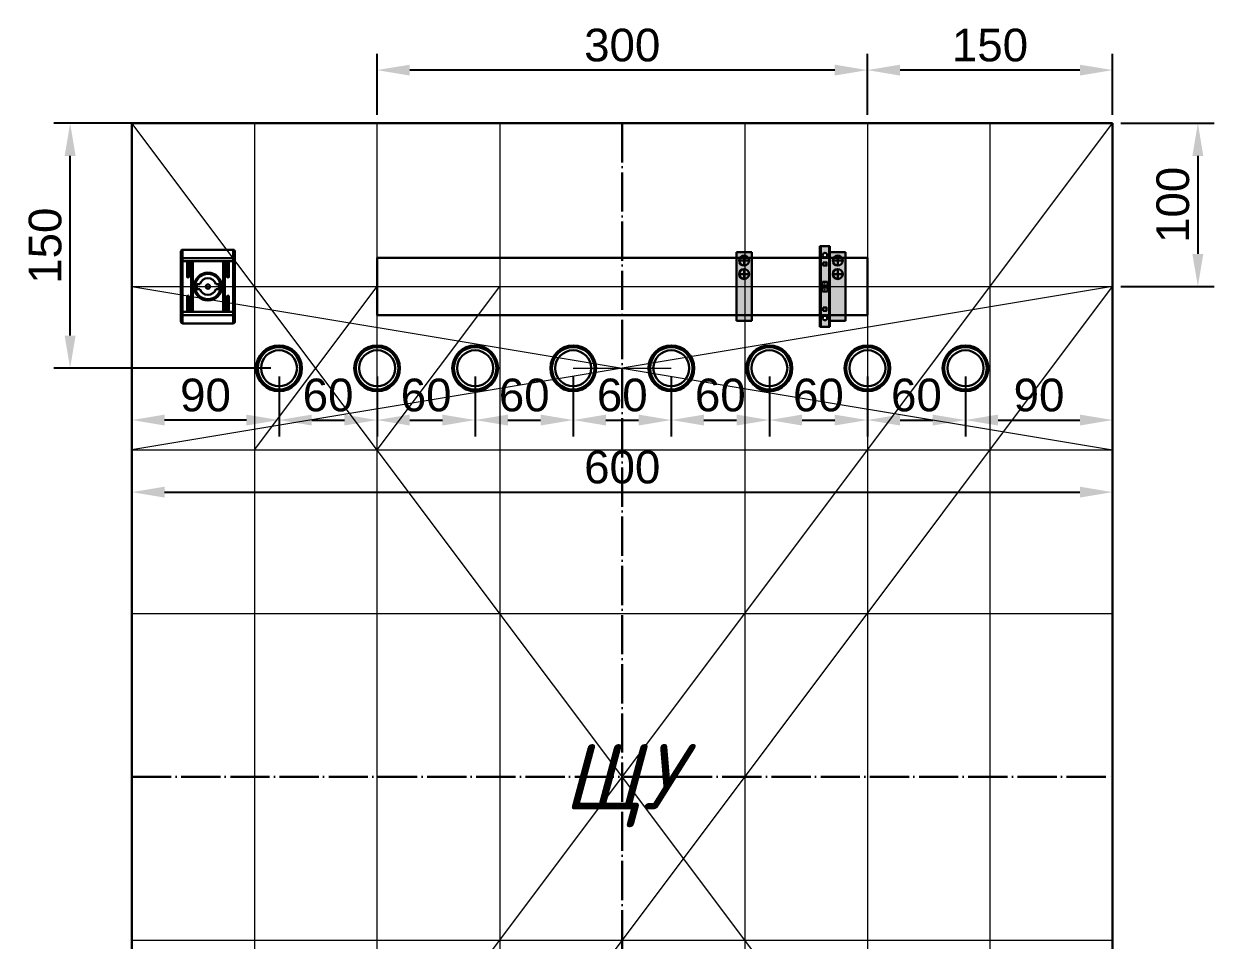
# Model space of a CAD drawing. Header units: millimetres. Extents: x 0 to 53000, y -591 to 24400.
# Drawn here: x 20707 to 21435, y 2572 to 3133 of the extents above; entities that cross this region are included whole.
import ezdxf
from ezdxf.enums import TextEntityAlignment as Align

# ---------------------------------------------------------------- set-up
doc = ezdxf.new("R2010")
doc.units = ezdxf.units.MM
doc.linetypes.add('ACAD_ISO04W100', pattern=[30, 24, -3, 0, -3])
for name, color, linetype, lineweight in [('Осевые центральные', 5, 'ACAD_ISO04W100', 30), ('Основная', 7, 'Continuous', 30), ('Перемычка', 6, 'Continuous', 140)]:
    doc.layers.add(name, color=color, linetype=linetype, lineweight=lineweight)
doc.layers.add('Привязки', color=2, linetype='Continuous', lineweight=0, plot=False, transparency=0.8)
doc.layers.add('размеры', color=3, linetype='Continuous')
doc.styles.get("Standard").update_dxf_attribs({"font": 'arial.ttf'})
doc.styles.add('текст', font='isocpeui.ttf')
doc.dimstyles.new('ISO2', dxfattribs={"dimtxt": 20, "dimasz": 20, "dimexe": 10, "dimexo": 5, "dimgap": 5, "dimtad": 1, "dimdec": 4, "dimdsep": 46, "dimlunit": 6, "dimtxsty": 'Standard', "dimcen": 20, "dimadec": 0, "dimazin": 0, "dimtfac": 1, "dimtdec": 4, "dimtmove": 0, "dimatfit": 3, "dimfxl": 1, "dimtolj": 1, "dimtzin": 0, "dimarcsym": 0})

# ---------------------------------------------------------------- blocks, each defined once
blk = doc.blocks.new('ЩУ (800х600х300)')
at = {"layer": 'Основная'}
for p, q in [((300, 800), (-300, 800)), ((-300, 800), (-300, 0)), ((300, 0), (300, 800)), ((-300, 0), (300, 0))]:
    blk.add_line(p, q, dxfattribs=at)
at = {"layer": 'Основная', "color": 7, "linetype": 'Continuous', "lineweight": 15}
blk.add_line((-300, 796.4), (-300, 3.6), dxfattribs=at)
at = {"layer": 'Основная', "linetype": 'Continuous'}
for p, q in [((-269, 722.5), (-269, 717.46)), ((-269, 722.5), (-238, 722.5)), ((-238, 722.5), (-238, 717.46)), ((-270, 717.07), (-270, 715.51)), ((-270, 715.51), (-269, 715.51)), ((-270, 684.49), (-270, 715.51)), ((-269, 717.46), (-269, 715.51)), ((-269, 717.46), (-238, 717.46)), ((-238, 715.51), (-269, 715.51)), ((-269, 684.49), (-269, 715.51)), ((-266.25, 706), (-266.25, 714.5)), ((-265.25, 714.5), (-265.25, 706)), ((-263.75, 685.5), (-263.75, 714.5)), ((-262.75, 714.5), (-262.75, 685.5)), ((-244.25, 685.5), (-244.25, 714.5)), ((-243.25, 714.5), (-243.25, 685.5)), ((-241.75, 706), (-241.75, 714.5)), ((-240.75, 714.5), (-240.75, 706)), ((-238, 715.51), (-238, 717.46)), ((-238, 715.51), (-237, 715.51)), ((-238, 715.51), (-238, 684.49)), ((-237, 715.51), (-237, 717.07)), ((-237, 684.49), (-237, 715.51)), ((-260.08, 701.5), (-258.37, 701.5)), ((-248.63, 701.5), (-246.92, 701.5)), ((-266.25, 685.5), (-266.25, 694)), ((-265.25, 694), (-265.25, 685.5)), ((-258.37, 698.5), (-260.08, 698.5)), ((-246.92, 698.5), (-248.63, 698.5)), ((-241.75, 685.5), (-241.75, 694)), ((-240.75, 694), (-240.75, 685.5)), ((-270, 684.49), (-270, 682.93)), ((-269, 684.49), (-270, 684.49)), ((-269, 684.49), (-269, 682.54)), ((-238, 684.49), (-269, 684.49)), ((-238, 682.54), (-269, 682.54)), ((-269, 682.54), (-269, 677.5)), ((-238, 677.5), (-269, 677.5)), ((-238, 682.54), (-238, 684.49)), ((-237, 684.49), (-238, 684.49)), ((-238, 677.5), (-238, 682.54)), ((-237, 682.93), (-237, 684.49)), ((-270, 117.18), (-270, 115.63)), ((-269, 122.61), (-269, 117.57)), ((-269, 122.61), (-238, 122.61)), ((-269, 117.57), (-269, 115.63)), ((-269, 117.57), (-238, 117.57)), ((-238, 122.61), (-238, 117.57)), ((-238, 115.63), (-238, 117.57)), ((-237, 115.63), (-237, 117.18)), ((-270, 115.63), (-269, 115.63)), ((-270, 84.6), (-270, 115.63)), ((-238, 115.63), (-269, 115.63)), ((-269, 84.6), (-269, 115.63)), ((-266.25, 106.11), (-266.25, 114.61)), ((-265.25, 114.61), (-265.25, 106.11)), ((-263.75, 85.61), (-263.75, 114.61)), ((-262.75, 114.61), (-262.75, 85.61)), ((-244.25, 85.61), (-244.25, 114.61)), ((-243.25, 114.61), (-243.25, 85.61)), ((-241.75, 106.11), (-241.75, 114.61)), ((-240.75, 114.61), (-240.75, 106.11)), ((-238, 115.63), (-237, 115.63)), ((-238, 115.63), (-238, 84.6)), ((-237, 84.6), (-237, 115.63)), ((-260.08, 101.61), (-258.37, 101.61)), ((-258.37, 98.61), (-260.08, 98.61)), ((-248.63, 101.61), (-246.92, 101.61)), ((-246.92, 98.61), (-248.63, 98.61)), ((-266.25, 85.61), (-266.25, 94.11)), ((-265.25, 94.11), (-265.25, 85.61)), ((-241.75, 85.61), (-241.75, 94.11)), ((-240.75, 94.11), (-240.75, 85.61)), ((-270, 84.6), (-270, 83.05)), ((-269, 84.6), (-270, 84.6)), ((-269, 84.6), (-269, 82.66)), ((-238, 84.6), (-269, 84.6)), ((-238, 82.66), (-269, 82.66)), ((-269, 82.66), (-269, 77.61)), ((-238, 82.66), (-238, 84.6)), ((-237, 84.6), (-238, 84.6)), ((-238, 77.61), (-238, 82.66)), ((-237, 83.05), (-237, 84.6)), ((-238, 77.61), (-269, 77.61))]:
    blk.add_line(p, q, dxfattribs=at)
at = {"layer": 'Основная', "linetype": 'Continuous', "flags": 128}
for points in [[(-269, 717.46), (-269.2, 717.45), (-269.38, 717.43), (-269.56, 717.39), (-269.71, 717.34), (-269.83, 717.29), (-269.92, 717.22), (-269.98, 717.14), (-270, 717.07)], [(-237, 717.07), (-237.02, 717.14), (-237.08, 717.22), (-237.17, 717.29), (-237.29, 717.34), (-237.44, 717.39), (-237.62, 717.43), (-237.8, 717.45), (-238, 717.46)], [(-270, 682.93), (-269.98, 682.85), (-269.92, 682.78), (-269.83, 682.71), (-269.71, 682.66), (-269.56, 682.61), (-269.38, 682.57), (-269.2, 682.55), (-269, 682.54)], [(-238, 682.54), (-237.8, 682.55), (-237.62, 682.57), (-237.44, 682.61), (-237.29, 682.66), (-237.17, 682.71), (-237.08, 682.78), (-237.02, 682.85), (-237, 682.93)], [(-269, 117.57), (-269.2, 117.57), (-269.38, 117.54), (-269.56, 117.51), (-269.71, 117.46), (-269.83, 117.4), (-269.92, 117.33), (-269.98, 117.26), (-270, 117.18)], [(-237, 117.18), (-237.02, 117.26), (-237.08, 117.33), (-237.17, 117.4), (-237.29, 117.46), (-237.44, 117.51), (-237.62, 117.54), (-237.8, 117.57), (-238, 117.57)], [(-270, 83.05), (-269.98, 82.97), (-269.92, 82.9), (-269.83, 82.83), (-269.71, 82.77), (-269.56, 82.72), (-269.38, 82.69), (-269.2, 82.66), (-269, 82.66)], [(-238, 82.66), (-237.8, 82.66), (-237.62, 82.69), (-237.44, 82.72), (-237.29, 82.77), (-237.17, 82.83), (-237.08, 82.9), (-237.02, 82.97), (-237, 83.05)]]:
    blk.add_lwpolyline(points, dxfattribs=at)
at = {"layer": 'Основная', "linetype": 'Continuous'}
for centre, radius in [((-253.5, 700), 8.55), ((-253.5, 700), 8.05), ((-253.5, 700), 7.75), ((-253.5, 700), 1.3), ((-253.5, 100.11), 8.55), ((-253.5, 100.11), 8.05), ((-253.5, 100.11), 7.75), ((-253.5, 100.11), 1.3)]:
    blk.add_circle(centre, radius, dxfattribs=at)
for centre, radius, start, end in [((-265.75, 714.5), 0.5, 360, 180), ((-263.25, 714.5), 0.5, 360, 180), ((-243.75, 714.5), 0.5, 0, 180), ((-241.25, 714.5), 0.5, 0, 180), ((-265.75, 706), 0.5, 180, 360), ((-253.5, 700), 6.75, 167.16041, 192.83959), ((-253.5, 700), 5.1, 17.10464, 162.89536), ((-253.5, 700), 6.75, 347.16041, 12.83959), ((-241.25, 706), 0.5, 180, 0), ((-265.75, 694), 0.5, 0, 180), ((-253.5, 700), 5.1, 197.10464, 342.89536), ((-241.25, 694), 0.5, 0, 180), ((-265.75, 685.5), 0.5, 180, 0), ((-263.25, 685.5), 0.5, 180, 360), ((-243.75, 685.5), 0.5, 180, 0), ((-241.25, 685.5), 0.5, 180, 0), ((-265.75, 114.61), 0.5, 360, 180), ((-263.25, 114.61), 0.5, 360, 180), ((-243.75, 114.61), 0.5, 0, 180), ((-241.25, 114.61), 0.5, 0, 180), ((-265.75, 106.11), 0.5, 180, 360), ((-253.5, 100.11), 5.1, 17.10464, 162.89536), ((-241.25, 106.11), 0.5, 180, 0), ((-253.5, 100.11), 6.75, 167.16041, 192.83959), ((-253.5, 100.11), 5.1, 197.10464, 342.89536), ((-253.5, 100.11), 6.75, 347.16041, 12.83959), ((-265.75, 94.11), 0.5, 0, 180), ((-241.25, 94.11), 0.5, 0, 180), ((-265.75, 85.61), 0.5, 180, 0), ((-263.25, 85.61), 0.5, 180, 360), ((-243.75, 85.61), 0.5, 180, 0), ((-241.25, 85.61), 0.5, 180, 0)]:
    blk.add_arc(centre, radius, start, end, dxfattribs=at)
for points, knots in [([(-269, 722.5), (-269.13, 722.49), (-269.33, 722.46), (-269.56, 722.34), (-269.75, 722.18), (-269.9, 721.97), (-269.98, 721.72), (-269.99, 721.58), (-270, 721.5)], [0, 0, 0, 0, 0.242744, 0.369464, 0.499575, 0.715712, 0.849427, 1, 1, 1, 1]), ([(-270, 717.07), (-270, 718.02), (-270, 719.92), (-270, 720.97), (-270, 721.5)], [0, 0, 0, 0, 0.499999, 1, 1, 1, 1]), ([(-238, 722.5), (-237.87, 722.49), (-237.67, 722.46), (-237.44, 722.34), (-237.25, 722.18), (-237.1, 721.97), (-237.02, 721.72), (-237.01, 721.58), (-237, 721.5)], [0, 0, 0, 0, 0.2427098, 0.3694308, 0.4995431, 0.7156709, 0.8494065, 1, 1, 1, 1]), ([(-237, 717.07), (-237, 718.02), (-237, 719.92), (-237, 720.97), (-237, 721.5)], [0, 0, 0, 0, 0.499999, 1, 1, 1, 1]), ([(-270, 678.5), (-270, 679.03), (-270, 680.08), (-270, 681.98), (-270, 682.93)], [0, 0, 0, 0, 0.499999, 1, 1, 1, 1]), ([(-270, 678.5), (-269.99, 678.42), (-269.98, 678.27), (-269.9, 678.03), (-269.75, 677.82), (-269.56, 677.66), (-269.33, 677.54), (-269.13, 677.51), (-269, 677.5)], [0, 0, 0, 0, 0.150577, 0.284312, 0.500451, 0.630551, 0.75729, 1, 1, 1, 1]), ([(-238, 677.5), (-237.87, 677.51), (-237.67, 677.54), (-237.44, 677.66), (-237.25, 677.82), (-237.1, 678.03), (-237.02, 678.27), (-237.01, 678.42), (-237, 678.5)], [0, 0, 0, 0, 0.242738, 0.369459, 0.499571, 0.71571, 0.849444, 1, 1, 1, 1]), ([(-237, 678.5), (-237, 679.03), (-237, 680.08), (-237, 681.98), (-237, 682.93)], [0, 0, 0, 0, 0.499999, 1, 1, 1, 1]), ([(-269, 122.61), (-269.13, 122.6), (-269.33, 122.58), (-269.56, 122.45), (-269.75, 122.29), (-269.9, 122.09), (-269.98, 121.84), (-269.99, 121.69), (-270, 121.61)], [0, 0, 0, 0, 0.2427471, 0.3694667, 0.4995773, 0.7157135, 0.849428, 1, 1, 1, 1]), ([(-270, 117.18), (-270, 118.13), (-270, 120.03), (-270, 121.09), (-270, 121.61)], [0, 0, 0, 0, 0.499999, 1, 1, 1, 1]), ([(-238, 122.61), (-237.87, 122.6), (-237.67, 122.58), (-237.44, 122.45), (-237.25, 122.29), (-237.1, 122.09), (-237.02, 121.84), (-237.01, 121.69), (-237, 121.61)], [0, 0, 0, 0, 0.242708, 0.369436, 0.499548, 0.715673, 0.849408, 1, 1, 1, 1]), ([(-237, 117.18), (-237, 118.13), (-237, 120.03), (-237, 121.09), (-237, 121.61)], [0, 0, 0, 0, 0.499999, 1, 1, 1, 1]), ([(-270, 78.61), (-270, 79.14), (-270, 80.2), (-270, 82.1), (-270, 83.05)], [0, 0, 0, 0, 0.500001, 1, 1, 1, 1]), ([(-237, 78.61), (-237, 79.14), (-237, 80.2), (-237, 82.1), (-237, 83.05)], [0, 0, 0, 0, 0.500001, 1, 1, 1, 1]), ([(-270, 78.61), (-269.99, 78.54), (-269.98, 78.39), (-269.9, 78.14), (-269.75, 77.93), (-269.56, 77.78), (-269.33, 77.65), (-269.13, 77.63), (-269, 77.61)], [0, 0, 0, 0, 0.150593, 0.284327, 0.500446, 0.630557, 0.757293, 1, 1, 1, 1]), ([(-238, 77.61), (-237.87, 77.63), (-237.67, 77.65), (-237.44, 77.78), (-237.25, 77.93), (-237.1, 78.14), (-237.02, 78.39), (-237.01, 78.54), (-237, 78.61)], [0, 0, 0, 0, 0.2427401, 0.3694609, 0.4995726, 0.7157108, 0.8494266, 1, 1, 1, 1])]:
    blk.add_open_spline(points, degree=3, knots=knots, dxfattribs=at)
at = {"layer": 'Основная', "style": 'текст'}
blk.add_attdef('ЩУ', text='', height=40, dxfattribs=at).set_placement((0, 400), align=Align.MIDDLE_CENTER)
blk = doc.blocks.new('*D208')
at = {"layer": 'Defpoints', "color": 0, "transparency": 16777216}
for p in [(20863.18, 2922.09), (20923.18, 2922.09), (20923.18, 2890.4)]:
    blk.add_point(p, dxfattribs=at)
at = {"layer": 'размеры', "color": 0, "lineweight": -2, "transparency": 16777216}
for p, q in [((20863.18, 2917.09), (20863.18, 2880.4)), ((20923.18, 2917.09), (20923.18, 2880.4)), ((20883.18, 2890.4), (20903.18, 2890.4))]:
    blk.add_line(p, q, dxfattribs=at)
at = {"layer": 'размеры', "color": 0, "transparency": 16777216}
for points in [[(20883.18, 2893.73), (20883.18, 2887.06), (20863.18, 2890.4)], [(20903.18, 2893.73), (20903.18, 2887.06), (20923.18, 2890.4)]]:
    blk.add_solid(points, dxfattribs=at)
at = {"layer": 'размеры', "color": 0, "transparency": 16777216, "insert": (20893.18, 2905.61), "char_height": 20, "attachment_point": 5}
blk.add_mtext('\\A1;60', dxfattribs=at)
blk = doc.blocks.new('*D209')
at = {"layer": 'Defpoints', "color": 0, "transparency": 16777216}
for p in [(20773.18, 2922.09), (20863.18, 2922.09), (20773.18, 2890.4)]:
    blk.add_point(p, dxfattribs=at)
at = {"layer": 'размеры', "color": 0, "lineweight": -2, "transparency": 16777216}
for p, q in [((20773.18, 2917.09), (20773.18, 2880.4)), ((20863.18, 2917.09), (20863.18, 2880.4)), ((20843.18, 2890.4), (20793.18, 2890.4))]:
    blk.add_line(p, q, dxfattribs=at)
at = {"layer": 'размеры', "color": 0, "transparency": 16777216}
for points in [[(20793.18, 2893.73), (20793.18, 2887.06), (20773.18, 2890.4)], [(20843.18, 2893.73), (20843.18, 2887.06), (20863.18, 2890.4)]]:
    blk.add_solid(points, dxfattribs=at)
at = {"layer": 'размеры', "color": 0, "transparency": 16777216, "insert": (20818.18, 2905.61), "char_height": 20, "attachment_point": 5}
blk.add_mtext('\\A1;90', dxfattribs=at)
blk = doc.blocks.new('*D275')
at = {"layer": 'Defpoints', "color": 0, "transparency": 16777216}
for p in [(20923.18, 2922.09), (20983.18, 2922.09), (20983.18, 2890.4)]:
    blk.add_point(p, dxfattribs=at)
at = {"layer": 'размеры', "color": 0, "lineweight": -2, "transparency": 16777216}
for p, q in [((20923.18, 2917.09), (20923.18, 2880.4)), ((20983.18, 2917.09), (20983.18, 2880.4)), ((20943.18, 2890.4), (20963.18, 2890.4))]:
    blk.add_line(p, q, dxfattribs=at)
at = {"layer": 'размеры', "color": 0, "transparency": 16777216}
for points in [[(20943.18, 2893.73), (20943.18, 2887.06), (20923.18, 2890.4)], [(20963.18, 2893.73), (20963.18, 2887.06), (20983.18, 2890.4)]]:
    blk.add_solid(points, dxfattribs=at)
at = {"layer": 'размеры', "color": 0, "transparency": 16777216, "insert": (20953.18, 2905.61), "char_height": 20, "attachment_point": 5}
blk.add_mtext('\\A1;60', dxfattribs=at)
blk = doc.blocks.new('*D276')
at = {"layer": 'Defpoints', "color": 0, "transparency": 16777216}
for p in [(20983.18, 2922.09), (21043.18, 2922.09), (21043.18, 2890.4)]:
    blk.add_point(p, dxfattribs=at)
at = {"layer": 'размеры', "color": 0, "lineweight": -2, "transparency": 16777216}
for p, q in [((20983.18, 2917.09), (20983.18, 2880.4)), ((21043.18, 2917.09), (21043.18, 2880.4)), ((21003.18, 2890.4), (21023.18, 2890.4))]:
    blk.add_line(p, q, dxfattribs=at)
at = {"layer": 'размеры', "color": 0, "transparency": 16777216}
for points in [[(21003.18, 2893.73), (21003.18, 2887.06), (20983.18, 2890.4)], [(21023.18, 2893.73), (21023.18, 2887.06), (21043.18, 2890.4)]]:
    blk.add_solid(points, dxfattribs=at)
at = {"layer": 'размеры', "color": 0, "transparency": 16777216, "insert": (21013.18, 2905.61), "char_height": 20, "attachment_point": 5}
blk.add_mtext('\\A1;60', dxfattribs=at)
blk = doc.blocks.new('*D277')
at = {"layer": 'Defpoints', "color": 0, "transparency": 16777216}
for p in [(21043.18, 2922.09), (21103.18, 2922.09), (21103.18, 2890.4)]:
    blk.add_point(p, dxfattribs=at)
at = {"layer": 'размеры', "color": 0, "lineweight": -2, "transparency": 16777216}
for p, q in [((21043.18, 2917.09), (21043.18, 2880.4)), ((21103.18, 2917.09), (21103.18, 2880.4)), ((21063.18, 2890.4), (21083.18, 2890.4))]:
    blk.add_line(p, q, dxfattribs=at)
at = {"layer": 'размеры', "color": 0, "transparency": 16777216}
for points in [[(21063.18, 2893.73), (21063.18, 2887.06), (21043.18, 2890.4)], [(21083.18, 2893.73), (21083.18, 2887.06), (21103.18, 2890.4)]]:
    blk.add_solid(points, dxfattribs=at)
at = {"layer": 'размеры', "color": 0, "transparency": 16777216, "insert": (21073.18, 2905.61), "char_height": 20, "attachment_point": 5}
blk.add_mtext('\\A1;60', dxfattribs=at)
blk = doc.blocks.new('*D278')
at = {"layer": 'Defpoints', "color": 0, "transparency": 16777216}
for p in [(21103.18, 2922.09), (21163.18, 2922.09), (21163.18, 2890.4)]:
    blk.add_point(p, dxfattribs=at)
at = {"layer": 'размеры', "color": 0, "lineweight": -2, "transparency": 16777216}
for p, q in [((21103.18, 2917.09), (21103.18, 2880.4)), ((21163.18, 2917.09), (21163.18, 2880.4)), ((21123.18, 2890.4), (21143.18, 2890.4))]:
    blk.add_line(p, q, dxfattribs=at)
at = {"layer": 'размеры', "color": 0, "transparency": 16777216}
for points in [[(21123.18, 2893.73), (21123.18, 2887.06), (21103.18, 2890.4)], [(21143.18, 2893.73), (21143.18, 2887.06), (21163.18, 2890.4)]]:
    blk.add_solid(points, dxfattribs=at)
at = {"layer": 'размеры', "color": 0, "transparency": 16777216, "insert": (21133.18, 2905.61), "char_height": 20, "attachment_point": 5}
blk.add_mtext('\\A1;60', dxfattribs=at)
blk = doc.blocks.new('*D210')
at = {"layer": 'Defpoints', "color": 0, "transparency": 16777216}
for p in [(21163.18, 2922.09), (21223.18, 2922.09), (21223.18, 2890.4)]:
    blk.add_point(p, dxfattribs=at)
at = {"layer": 'размеры', "color": 0, "lineweight": -2, "transparency": 16777216}
for p, q in [((21163.18, 2917.09), (21163.18, 2880.4)), ((21223.18, 2917.09), (21223.18, 2880.4)), ((21183.18, 2890.4), (21203.18, 2890.4))]:
    blk.add_line(p, q, dxfattribs=at)
at = {"layer": 'размеры', "color": 0, "transparency": 16777216}
for points in [[(21183.18, 2893.73), (21183.18, 2887.06), (21163.18, 2890.4)], [(21203.18, 2893.73), (21203.18, 2887.06), (21223.18, 2890.4)]]:
    blk.add_solid(points, dxfattribs=at)
at = {"layer": 'размеры', "color": 0, "transparency": 16777216, "insert": (21193.18, 2905.61), "char_height": 20, "attachment_point": 5}
blk.add_mtext('\\A1;60', dxfattribs=at)
blk = doc.blocks.new('*D279')
at = {"layer": 'Defpoints', "color": 0, "transparency": 16777216}
for p in [(21223.18, 2922.09), (21283.18, 2922.09), (21283.18, 2890.4)]:
    blk.add_point(p, dxfattribs=at)
at = {"layer": 'размеры', "color": 0, "lineweight": -2, "transparency": 16777216}
for p, q in [((21223.18, 2917.09), (21223.18, 2880.4)), ((21283.18, 2917.09), (21283.18, 2880.4)), ((21243.18, 2890.4), (21263.18, 2890.4))]:
    blk.add_line(p, q, dxfattribs=at)
at = {"layer": 'размеры', "color": 0, "transparency": 16777216}
for points in [[(21243.18, 2893.73), (21243.18, 2887.06), (21223.18, 2890.4)], [(21263.18, 2893.73), (21263.18, 2887.06), (21283.18, 2890.4)]]:
    blk.add_solid(points, dxfattribs=at)
at = {"layer": 'размеры', "color": 0, "transparency": 16777216, "insert": (21253.18, 2905.61), "char_height": 20, "attachment_point": 5}
blk.add_mtext('\\A1;60', dxfattribs=at)
blk = doc.blocks.new('*D280')
at = {"layer": 'Defpoints', "color": 0, "transparency": 16777216}
for p in [(21283.18, 2922.09), (21373.18, 2922.09), (21373.18, 2890.4)]:
    blk.add_point(p, dxfattribs=at)
at = {"layer": 'размеры', "color": 0, "lineweight": -2, "transparency": 16777216}
for p, q in [((21283.18, 2917.09), (21283.18, 2880.4)), ((21373.18, 2917.09), (21373.18, 2880.4)), ((21303.18, 2890.4), (21353.18, 2890.4))]:
    blk.add_line(p, q, dxfattribs=at)
at = {"layer": 'размеры', "color": 0, "transparency": 16777216}
for points in [[(21303.18, 2893.73), (21303.18, 2887.06), (21283.18, 2890.4)], [(21353.18, 2893.73), (21353.18, 2887.06), (21373.18, 2890.4)]]:
    blk.add_solid(points, dxfattribs=at)
at = {"layer": 'размеры', "color": 0, "transparency": 16777216, "insert": (21328.18, 2905.61), "char_height": 20, "attachment_point": 5}
blk.add_mtext('\\A1;90', dxfattribs=at)
blk = doc.blocks.new('*D211')
at = {"layer": 'Defpoints', "color": 0, "transparency": 16777216}
for p in [(20773.18, 2890.4), (21373.18, 2890.4), (21373.18, 2846.29)]:
    blk.add_point(p, dxfattribs=at)
at = {"layer": 'размеры', "color": 0, "lineweight": -2, "transparency": 16777216}
for p, q in [((20773.18, 2885.4), (20773.18, 2836.29)), ((21373.18, 2885.4), (21373.18, 2836.29)), ((20793.18, 2846.29), (21353.18, 2846.29))]:
    blk.add_line(p, q, dxfattribs=at)
at = {"layer": 'размеры', "color": 0, "transparency": 16777216}
for points in [[(20793.18, 2849.62), (20793.18, 2842.95), (20773.18, 2846.29)], [(21353.18, 2849.62), (21353.18, 2842.95), (21373.18, 2846.29)]]:
    blk.add_solid(points, dxfattribs=at)
at = {"layer": 'размеры', "color": 0, "transparency": 16777216, "insert": (21073.18, 2861.5), "char_height": 20, "attachment_point": 5}
blk.add_mtext('\\A1;600', dxfattribs=at)
blk = doc.blocks.new('*D281')
at = {"layer": 'Defpoints', "color": 0, "transparency": 16777216}
for p in [(20735.36, 3072.09), (20863.18, 3072.09), (20863.18, 2922.09)]:
    blk.add_point(p, dxfattribs=at)
at = {"layer": 'размеры', "color": 0, "lineweight": -2, "transparency": 16777216}
for p, q in [((20858.18, 3072.09), (20725.36, 3072.09)), ((20735.36, 2942.09), (20735.36, 3052.09)), ((20858.18, 2922.09), (20725.36, 2922.09))]:
    blk.add_line(p, q, dxfattribs=at)
at = {"layer": 'размеры', "color": 0, "transparency": 16777216}
for points in [[(20732.02, 3052.09), (20738.69, 3052.09), (20735.36, 3072.09)], [(20732.02, 2942.09), (20738.69, 2942.09), (20735.36, 2922.09)]]:
    blk.add_solid(points, dxfattribs=at)
at = {"layer": 'размеры', "color": 0, "transparency": 16777216, "insert": (20720.15, 2997.09), "char_height": 20, "attachment_point": 5, "rotation": 90}
blk.add_mtext('\\A1;150', dxfattribs=at)
blk = doc.blocks.new('Стопор на DIN')
at = {"layer": 'Основная', "true_color": 0x939598}
h = blk.add_hatch(color=252, dxfattribs=at)
h.dxf.hatch_style = 1
h.paths.add_polyline_path([(0, 21), (-9.5, 21), (-9.5, -21), (0, -21)])
at = {"layer": 'Основная'}
for p, q in [((-9.5, -21), (-9.5, 21)), ((-9.5, 21), (0, 21)), ((-4.75, 15.92), (-7.8, 15.92)), ((-7.8, 15.92), (-1.7, 15.92)), ((-4.75, 18.97), (-4.75, 12.87)), ((0, 21), (0, -21)), ((-7.8, 7.66), (-1.7, 7.66)), ((-4.75, 10.71), (-4.75, 4.6)), ((-9.5, -21), (0, -21))]:
    blk.add_line(p, q, dxfattribs=at)
for centre in [(-4.75, 15.92), (-4.75, 7.66)]:
    blk.add_circle(centre, 3.05, dxfattribs=at)
blk = doc.blocks.new('КПИ 2-2.5')
at = {"layer": 'Основная'}
for p, q in [((0, -24.65), (0, 24.65)), ((0, 24.65), (5.2, 24.65)), ((5.2, 24.65), (5.2, -24.65)), ((2.6, 3), (1.025, 3)), ((1.025, 3), (1.025, 0)), ((1.025, 0.5), (4.175, 0.5)), ((1.025, 0.5), (4.175, 0.5)), ((1.025, 0), (1.025, -3)), ((4.175, 3), (2.6, 3)), ((4.175, 3), (4.175, 0)), ((4.175, 0), (4.175, -3)), ((4.175, -0.5), (1.025, -0.5)), ((1.025, -0.5), (4.175, -0.5)), ((2.6, -3), (1.025, -3)), ((4.175, -3), (2.6, -3)), ((5.2, -24.65), (0, -24.65))]:
    blk.add_line(p, q, dxfattribs=at)
for points in [[(1.6, 14.825), (3.6, 14.825), (3.6, 12.825), (1.6, 12.825)], [(1.6, -12.825), (3.6, -12.825), (3.6, -14.825), (1.6, -14.825)]]:
    blk.add_lwpolyline(points, close=True, dxfattribs=at)
for centre in [(2.6, 19.2375), (2.6, -19.2375)]:
    blk.add_circle(centre, 1.4187, dxfattribs=at)
blk = doc.blocks.new('КПИ 2-2.5 синяя')
at = {"layer": 'Основная', "true_color": 0x22346e}
h = blk.add_hatch(color=159, dxfattribs=at)
h.dxf.hatch_style = 1
h.paths.add_polyline_path([(5.2, 24.65), (0, 24.65), (0, -24.65), (5.2, -24.65)])
h.paths.add_polyline_path([(4.17, 3), (4.17, 0), (4.17, -3), (2.6, -3), (1.03, -3), (1.03, 0), (1.03, 3), (2.6, 3)], flags=16)
h.paths.add_polyline_path([(1.6, 12.82), (1.6, 14.82), (3.6, 14.82), (3.6, 12.82)], flags=16)
h.paths.add_polyline_path([(1.18, 19.24, -1), (4.02, 19.24, -1)], flags=16)
h.paths.add_polyline_path([(3.6, -12.82), (3.6, -14.82), (1.6, -14.82), (1.6, -12.82)], flags=16)
h.paths.add_polyline_path([(4.02, -19.24, -1), (1.18, -19.24, -1)], flags=16)
at = {"layer": 'Привязки'}
for centre in [(2.6, 1.75), (2.6, -1.75)]:
    blk.add_circle(centre, 0.00000908, dxfattribs=at)
for p in [(2.6, 1.75), (2.6, 1.75), (2.6, 1.75), (2.6, 1.75), (2.6, 1.75), (2.6, 1.75), (2.6, -1.75), (2.6, -1.75), (2.6, -1.75), (2.6, -1.75), (2.6, -1.75), (2.6, -1.75)]:
    blk.add_point(p, dxfattribs=at)
at = {"layer": 'Основная'}
blk.add_blockref('КПИ 2-2.5', (0, 0), dxfattribs=at)
blk = doc.blocks.new('Заглушка КПИ синяя 1.5-2.5')
at = {"layer": 'Основная'}
h = blk.add_hatch(color=5, dxfattribs=at)
h.dxf.hatch_style = 1
h.paths.add_polyline_path([(0, -24.65), (0.5, -24.65), (0.5, 24.65), (0, 24.65)])
for p, q in [((0, 24.65), (0, -24.65)), ((0.5, 24.65), (0, 24.65)), ((0.5, -24.65), (0.5, 24.65)), ((0, -24.65), (0.5, -24.65))]:
    blk.add_line(p, q, dxfattribs=at)
blk = doc.blocks.new('Заглушка КПИ серая 1.5-2.5')
at = {"layer": 'Основная', "true_color": 0x939598}
h = blk.add_hatch(color=252, dxfattribs=at)
h.dxf.hatch_style = 1
h.paths.add_polyline_path([(0, -24.65), (0.5, -24.65), (0.5, 24.65), (0, 24.65)])
at = {"layer": 'Основная'}
for p, q in [((0, 24.65), (0, -24.65)), ((0.5, 24.65), (0, 24.65)), ((0.5, -24.65), (0.5, 24.65)), ((0, -24.65), (0.5, -24.65))]:
    blk.add_line(p, q, dxfattribs=at)
blk = doc.blocks.new('*D282')
at = {"layer": 'Defpoints', "color": 0, "transparency": 16777216}
for p in [(21373.18, 3072.09), (21373.18, 2972.09), (21425.36, 2972.09)]:
    blk.add_point(p, dxfattribs=at)
at = {"layer": 'размеры', "color": 0, "lineweight": -2, "transparency": 16777216}
for p, q in [((21378.18, 3072.09), (21435.36, 3072.09)), ((21425.36, 3052.09), (21425.36, 2992.09)), ((21378.18, 2972.09), (21435.36, 2972.09))]:
    blk.add_line(p, q, dxfattribs=at)
at = {"layer": 'размеры', "color": 0, "transparency": 16777216}
for points in [[(21422.02, 3052.09), (21428.69, 3052.09), (21425.36, 3072.09)], [(21422.02, 2992.09), (21428.69, 2992.09), (21425.36, 2972.09)]]:
    blk.add_solid(points, dxfattribs=at)
at = {"layer": 'размеры', "color": 0, "transparency": 16777216, "insert": (21410.15, 3022.09), "char_height": 20, "attachment_point": 5, "rotation": 90}
blk.add_mtext('\\A1;100', dxfattribs=at)
blk = doc.blocks.new('*D283')
at = {"layer": 'Defpoints', "color": 0, "transparency": 16777216}
for p in [(21223.18, 3104.55), (21223.18, 3072.09), (21373.18, 3072.09)]:
    blk.add_point(p, dxfattribs=at)
at = {"layer": 'размеры', "color": 0, "lineweight": -2, "transparency": 16777216}
for p, q in [((21223.18, 3077.09), (21223.18, 3114.55)), ((21373.18, 3077.09), (21373.18, 3114.55)), ((21353.18, 3104.55), (21243.18, 3104.55))]:
    blk.add_line(p, q, dxfattribs=at)
at = {"layer": 'размеры', "color": 0, "transparency": 16777216}
for points in [[(21243.18, 3107.88), (21243.18, 3101.22), (21223.18, 3104.55)], [(21353.18, 3107.88), (21353.18, 3101.22), (21373.18, 3104.55)]]:
    blk.add_solid(points, dxfattribs=at)
at = {"layer": 'размеры', "color": 0, "transparency": 16777216, "insert": (21298.18, 3119.76), "char_height": 20, "attachment_point": 5}
blk.add_mtext('\\A1;150', dxfattribs=at)
blk = doc.blocks.new('*D284')
at = {"layer": 'Defpoints', "color": 0, "transparency": 16777216}
for p in [(20923.18, 3104.55), (20923.18, 3072.09), (21223.18, 3072.09)]:
    blk.add_point(p, dxfattribs=at)
at = {"layer": 'размеры', "color": 0, "lineweight": -2, "transparency": 16777216}
for p, q in [((20923.18, 3077.09), (20923.18, 3114.55)), ((21223.18, 3077.09), (21223.18, 3114.55)), ((21203.18, 3104.55), (20943.18, 3104.55))]:
    blk.add_line(p, q, dxfattribs=at)
at = {"layer": 'размеры', "color": 0, "transparency": 16777216}
for points in [[(20943.18, 3107.88), (20943.18, 3101.22), (20923.18, 3104.55)], [(21203.18, 3107.88), (21203.18, 3101.22), (21223.18, 3104.55)]]:
    blk.add_solid(points, dxfattribs=at)
at = {"layer": 'размеры', "color": 0, "transparency": 16777216, "insert": (21073.18, 3119.77), "char_height": 20, "attachment_point": 5}
blk.add_mtext('\\A1;300', dxfattribs=at)

msp = doc.modelspace()

# ---------------------------------------------------------------- hatches: boundary and pattern name
at = {"layer": 'Основная'}
h = msp.add_hatch(color=256, dxfattribs=at)
h.dxf.hatch_style = 1
h.paths.add_polyline_path([(20855.38472, 2911.68655), (20854.78472, 2910.88655, -0.236067977), (20849.18472, 2922.08655, -0.236067977), (20854.78472, 2933.28655), (20855.38472, 2932.48655, 0.236067977), (20850.18472, 2922.08655, 0.236067977)])
h.paths.add_polyline_path([(20870.98472, 2911.68655), (20871.58472, 2910.88655, -0.333333333), (20854.78472, 2910.88655), (20855.38472, 2911.68655, 0.333333333)])
h.paths.add_polyline_path([(20871.58472, 2910.88655), (20870.98472, 2911.68655, 0.236067977), (20876.18472, 2922.08655, 0.236067977), (20870.98472, 2932.48655), (20871.58472, 2933.28655, -0.236067977), (20877.18472, 2922.08655, -0.236067977)])
h.paths.add_polyline_path([(20871.58472, 2933.28655), (20870.98472, 2932.48655, 0.333333333), (20855.38472, 2932.48655), (20854.78472, 2933.28655, -0.333333333)])
h = msp.add_hatch(color=256, dxfattribs=at)
h.dxf.hatch_style = 1
h.paths.add_polyline_path([(20915.38472, 2911.68655), (20914.78472, 2910.88655, -0.236067977), (20909.18472, 2922.08655, -0.236067977), (20914.78472, 2933.28655), (20915.38472, 2932.48655, 0.236067977), (20910.18472, 2922.08655, 0.236067977)])
h.paths.add_polyline_path([(20930.98472, 2911.68655), (20931.58472, 2910.88655, -0.333333333), (20914.78472, 2910.88655), (20915.38472, 2911.68655, 0.333333333)])
h.paths.add_polyline_path([(20931.58472, 2910.88655), (20930.98472, 2911.68655, 0.236067977), (20936.18472, 2922.08655, 0.236067977), (20930.98472, 2932.48655), (20931.58472, 2933.28655, -0.236067977), (20937.18472, 2922.08655, -0.236067977)])
h.paths.add_polyline_path([(20931.58472, 2933.28655), (20930.98472, 2932.48655, 0.333333333), (20915.38472, 2932.48655), (20914.78472, 2933.28655, -0.333333333)])
h = msp.add_hatch(color=256, dxfattribs=at)
h.dxf.hatch_style = 1
h.paths.add_polyline_path([(20975.38472, 2911.68655), (20974.78472, 2910.88655, -0.236067977), (20969.18472, 2922.08655, -0.236067977), (20974.78472, 2933.28655), (20975.38472, 2932.48655, 0.236067977), (20970.18472, 2922.08655, 0.236067977)])
h.paths.add_polyline_path([(20990.98472, 2911.68655), (20991.58472, 2910.88655, -0.333333333), (20974.78472, 2910.88655), (20975.38472, 2911.68655, 0.333333333)])
h.paths.add_polyline_path([(20991.58472, 2910.88655), (20990.98472, 2911.68655, 0.236067977), (20996.18472, 2922.08655, 0.236067977), (20990.98472, 2932.48655), (20991.58472, 2933.28655, -0.236067977), (20997.18472, 2922.08655, -0.236067977)])
h.paths.add_polyline_path([(20991.58472, 2933.28655), (20990.98472, 2932.48655, 0.333333333), (20975.38472, 2932.48655), (20974.78472, 2933.28655, -0.333333333)])
h = msp.add_hatch(color=256, dxfattribs=at)
h.dxf.hatch_style = 1
h.paths.add_polyline_path([(21035.38472, 2911.68655), (21034.78472, 2910.88655, -0.236067977), (21029.18472, 2922.08655, -0.236067977), (21034.78472, 2933.28655), (21035.38472, 2932.48655, 0.236067977), (21030.18472, 2922.08655, 0.236067977)])
h.paths.add_polyline_path([(21050.98472, 2911.68655), (21051.58472, 2910.88655, -0.333333333), (21034.78472, 2910.88655), (21035.38472, 2911.68655, 0.333333333)])
h.paths.add_polyline_path([(21051.58472, 2910.88655), (21050.98472, 2911.68655, 0.236067977), (21056.18472, 2922.08655, 0.236067977), (21050.98472, 2932.48655), (21051.58472, 2933.28655, -0.236067977), (21057.18472, 2922.08655, -0.236067977)])
h.paths.add_polyline_path([(21051.58472, 2933.28655), (21050.98472, 2932.48655, 0.333333333), (21035.38472, 2932.48655), (21034.78472, 2933.28655, -0.333333333)])
h = msp.add_hatch(color=256, dxfattribs=at)
h.dxf.hatch_style = 1
h.paths.add_polyline_path([(21095.38472, 2911.68655), (21094.78472, 2910.88655, -0.236067977), (21089.18472, 2922.08655, -0.236067977), (21094.78472, 2933.28655), (21095.38472, 2932.48655, 0.236067977), (21090.18472, 2922.08655, 0.236067977)])
h.paths.add_polyline_path([(21110.98472, 2911.68655), (21111.58472, 2910.88655, -0.333333333), (21094.78472, 2910.88655), (21095.38472, 2911.68655, 0.333333333)])
h.paths.add_polyline_path([(21111.58472, 2910.88655), (21110.98472, 2911.68655, 0.236067977), (21116.18472, 2922.08655, 0.236067977), (21110.98472, 2932.48655), (21111.58472, 2933.28655, -0.236067977), (21117.18472, 2922.08655, -0.236067977)])
h.paths.add_polyline_path([(21111.58472, 2933.28655), (21110.98472, 2932.48655, 0.333333333), (21095.38472, 2932.48655), (21094.78472, 2933.28655, -0.333333333)])
h = msp.add_hatch(color=256, dxfattribs=at)
h.dxf.hatch_style = 1
h.paths.add_polyline_path([(21155.38472, 2911.68655), (21154.78472, 2910.88655, -0.236067977), (21149.18472, 2922.08655, -0.236067977), (21154.78472, 2933.28655), (21155.38472, 2932.48655, 0.236067977), (21150.18472, 2922.08655, 0.236067977)])
h.paths.add_polyline_path([(21170.98472, 2911.68655), (21171.58472, 2910.88655, -0.333333333), (21154.78472, 2910.88655), (21155.38472, 2911.68655, 0.333333333)])
h.paths.add_polyline_path([(21171.58472, 2910.88655), (21170.98472, 2911.68655, 0.236067977), (21176.18472, 2922.08655, 0.236067977), (21170.98472, 2932.48655), (21171.58472, 2933.28655, -0.236067977), (21177.18472, 2922.08655, -0.236067977)])
h.paths.add_polyline_path([(21171.58472, 2933.28655), (21170.98472, 2932.48655, 0.333333333), (21155.38472, 2932.48655), (21154.78472, 2933.28655, -0.333333333)])
h = msp.add_hatch(color=256, dxfattribs=at)
h.dxf.hatch_style = 1
h.paths.add_polyline_path([(21215.38472, 2911.68655), (21214.78472, 2910.88655, -0.236067977), (21209.18472, 2922.08655, -0.236067977), (21214.78472, 2933.28655), (21215.38472, 2932.48655, 0.236067977), (21210.18472, 2922.08655, 0.236067977)])
h.paths.add_polyline_path([(21230.98472, 2911.68655), (21231.58472, 2910.88655, -0.333333333), (21214.78472, 2910.88655), (21215.38472, 2911.68655, 0.333333333)])
h.paths.add_polyline_path([(21231.58472, 2910.88655), (21230.98472, 2911.68655, 0.236067977), (21236.18472, 2922.08655, 0.236067977), (21230.98472, 2932.48655), (21231.58472, 2933.28655, -0.236067977), (21237.18472, 2922.08655, -0.236067977)])
h.paths.add_polyline_path([(21231.58472, 2933.28655), (21230.98472, 2932.48655, 0.333333333), (21215.38472, 2932.48655), (21214.78472, 2933.28655, -0.333333333)])
h = msp.add_hatch(color=256, dxfattribs=at)
h.dxf.hatch_style = 1
h.paths.add_polyline_path([(21275.38472, 2911.68655), (21274.78472, 2910.88655, -0.236067977), (21269.18472, 2922.08655, -0.236067977), (21274.78472, 2933.28655), (21275.38472, 2932.48655, 0.236067977), (21270.18472, 2922.08655, 0.236067977)])
h.paths.add_polyline_path([(21290.98472, 2911.68655), (21291.58472, 2910.88655, -0.333333333), (21274.78472, 2910.88655), (21275.38472, 2911.68655, 0.333333333)])
h.paths.add_polyline_path([(21291.58472, 2910.88655), (21290.98472, 2911.68655, 0.236067977), (21296.18472, 2922.08655, 0.236067977), (21290.98472, 2932.48655), (21291.58472, 2933.28655, -0.236067977), (21297.18472, 2922.08655, -0.236067977)])
h.paths.add_polyline_path([(21291.58472, 2933.28655), (21290.98472, 2932.48655, 0.333333333), (21275.38472, 2932.48655), (21274.78472, 2933.28655, -0.333333333)])

# ---------------------------------------------------------------- linework, layer by layer
at = {"layer": 'Осевые центральные'}
for p, q in [((21073.18472, 3072.08655), (21073.18472, 2272.08655)), ((20773.18472, 2672.08655), (21373.18472, 2672.08655))]:
    msp.add_line(p, q, dxfattribs=at)
at = {"layer": 'Основная'}
for p, q in [((20773.18472, 2672.08655), (20773.18472, 3072.08655)), ((20773.18472, 2872.08655), (20773.18472, 3072.08655)), ((20773.18472, 3072.08655), (20923.18472, 3072.08655)), ((20773.18472, 3072.08655), (21073.18472, 3072.08655)), ((20773.18472, 3072.08655), (20773.18472, 2872.08655)), ((20773.18472, 3072.08655), (20923.18472, 3072.08655)), ((20923.18472, 3072.08655), (21073.18472, 3072.08655)), ((20923.18472, 3072.08655), (21073.18472, 3072.08655)), ((21373.18472, 3072.08655), (21073.18472, 3072.08655)), ((21073.18472, 3072.08655), (21223.18472, 3072.08655)), ((21073.18472, 3072.08655), (21373.18472, 3072.08655)), ((21073.18472, 3072.08655), (21223.18472, 3072.08655)), ((21223.18472, 3072.08655), (21373.18472, 3072.08655)), ((21223.18472, 3072.08655), (21373.18472, 3072.08655)), ((21373.18472, 2672.08655), (21373.18472, 3072.08655)), ((21373.18472, 2872.08655), (21373.18472, 3072.08655)), ((21373.18472, 3072.08655), (21373.18472, 2872.08655)), ((20923.18471, 2989.58654), (20923.18472, 2954.58654)), ((20923.18471, 2989.58653), (20935.22202, 2989.58653)), ((20935.22202, 2989.58653), (21138.18472, 2989.58654)), ((21138.18472, 2989.58654), (21163.18472, 2989.58654)), ((21163.18472, 2989.58654), (21223.18472, 2989.58654)), ((21223.18472, 2954.58654), (21223.18472, 2989.58654)), ((20923.18472, 2954.58654), (20935.22202, 2954.58655)), ((20935.22202, 2954.58655), (21163.18472, 2954.58655)), ((21163.18472, 2954.58654), (21223.18472, 2954.58654)), ((20773.18472, 2672.08655), (20773.18472, 2872.08655)), ((21373.18472, 2672.08655), (21373.18472, 2872.08655)), ((20773.18472, 2672.08655), (20773.18472, 2272.08655)), ((20773.18472, 2472.08655), (20773.18472, 2672.08655)), ((21373.18472, 2272.08655), (21373.18472, 2672.08655)), ((21373.18472, 2472.08655), (21373.18472, 2672.08655))]:
    msp.add_line(p, q, dxfattribs=at)
for centre, radius in [((20863.18472, 2922.08655), 14), ((20923.18472, 2922.08655), 14), ((20983.18472, 2922.08655), 14), ((21043.18472, 2922.08655), 14), ((21103.18472, 2922.08655), 14), ((21163.18472, 2922.08655), 14), ((21223.18472, 2922.08655), 14), ((21283.18472, 2922.08655), 14), ((20863.18472, 2922.08655), 13), ((20863.18472, 2922.08655), 11), ((20923.18472, 2922.08655), 13), ((20923.18472, 2922.08655), 11), ((20983.18472, 2922.08655), 13), ((20983.18472, 2922.08655), 11), ((21043.18472, 2922.08655), 13), ((21043.18472, 2922.08655), 11), ((21103.18472, 2922.08655), 13), ((21103.18472, 2922.08655), 11), ((21163.18472, 2922.08655), 13), ((21163.18472, 2922.08655), 11), ((21223.18472, 2922.08655), 13), ((21223.18472, 2922.08655), 11), ((21283.18472, 2922.08655), 13), ((21283.18472, 2922.08655), 11)]:
    msp.add_circle(centre, radius, dxfattribs=at)
at = {"layer": 'Привязки'}
for p, q in [((20773.18472, 2272.08655), (21373.18472, 3072.08655)), ((21373.18472, 2272.08655), (20773.18472, 3072.08655)), ((20848.18472, 3072.08655), (20848.18472, 2272.08655)), ((20923.18472, 2272.08655), (20923.18472, 3072.08655)), ((20998.18472, 3072.08655), (20998.18472, 2272.08655)), ((21148.18472, 3072.08655), (21148.18472, 2272.08655)), ((21223.18472, 3072.08655), (21223.18472, 2272.08655)), ((21298.18472, 3072.08655), (21298.18472, 2272.08655)), ((20773.18472, 2972.08655), (21373.18472, 2972.08655)), ((20773.18472, 2972.08655), (21373.18472, 2972.08655)), ((20773.18472, 2972.08655), (21373.18472, 2872.08655)), ((21373.18472, 2972.08655), (20773.18472, 2872.08655)), ((20848.18472, 2272.08655), (21373.18472, 2972.08655)), ((20848.18472, 2872.08655), (20923.18472, 2972.08655)), ((20923.18472, 2872.08655), (20998.18472, 2972.08655)), ((21043.18472, 2922.08655), (21103.18472, 2922.08655)), ((20773.18472, 2872.08655), (21373.18472, 2872.08655)), ((20773.18472, 2872.08655), (21373.18472, 2872.08655)), ((20773.18472, 2772.08655), (21373.18472, 2772.08655)), ((20773.18472, 2572.08655), (21373.18472, 2572.08655))]:
    msp.add_line(p, q, dxfattribs=at)

# ---------------------------------------------------------------- block references
at = {"layer": 'Основная'}
ref = msp.add_blockref('ЩУ (800х600х300)', (21073.18472, 2272.08655), dxfattribs=at)
ref.add_attrib('ЩУ', 'ЩУ', dxfattribs={"layer": '0', "height": 40, "style": 'текст'}).set_placement((21073.18472, 2672.08655), align=Align.MIDDLE_CENTER)
msp.add_blockref('Заглушка КПИ серая 1.5-2.5', (21194.08102, 2972.08649), dxfattribs=at)
at = {"layer": 'Основная', "lineweight": -3}
for name, p in [('КПИ 2-2.5 синяя', (21194.58102, 2972.08649)), ('КПИ 2-2.5 синяя', (21194.58102, 2972.08649)), ('Стопор на DIN', (21152.48102, 2972.08654)), ('Стопор на DIN', (21209.78102, 2972.08655))]:
    msp.add_blockref(name, p, dxfattribs=at)
at = {"layer": 'Перемычка'}
msp.add_blockref('Заглушка КПИ синяя 1.5-2.5', (21199.78102, 2972.08652), dxfattribs=at)

# ---------------------------------------------------------------- dimensions: what is measured, and where the dimension line sits
at = {"layer": 'размеры'}
for base, p1, p2, picture, middle in [((20923.18472, 3104.55122), (21223.18472, 3072.08655), (20923.18472, 3072.08655), '*D284', (21073.18472, 3119.7695)), ((21223.18472, 3104.55122), (21373.18472, 3072.08655), (21223.18472, 3072.08655), '*D283', (21298.18472, 3119.76268)), ((20773.18472, 2890.39827), (20863.18472, 2922.08655), (20773.18472, 2922.08655), '*D209', (20818.18472, 2905.60973)), ((20923.18472, 2890.39827), (20863.18472, 2922.08655), (20923.18472, 2922.08655), '*D208', (20893.18472, 2905.60973)), ((20983.18472, 2890.39827), (20923.18472, 2922.08655), (20983.18472, 2922.08655), '*D275', (20953.18472, 2905.60973)), ((21043.18472, 2890.39827), (20983.18472, 2922.08655), (21043.18472, 2922.08655), '*D276', (21013.18472, 2905.60973)), ((21103.18472, 2890.39827), (21043.18472, 2922.08655), (21103.18472, 2922.08655), '*D277', (21073.18472, 2905.60973)), ((21163.18472, 2890.39827), (21103.18472, 2922.08655), (21163.18472, 2922.08655), '*D278', (21133.18472, 2905.60973)), ((21223.18472, 2890.39827), (21163.18472, 2922.08655), (21223.18472, 2922.08655), '*D210', (21193.18472, 2905.60973)), ((21283.18472, 2890.39827), (21223.18472, 2922.08655), (21283.18472, 2922.08655), '*D279', (21253.18472, 2905.60973)), ((21373.18472, 2890.39827), (21283.18472, 2922.08655), (21373.18472, 2922.08655), '*D280', (21328.18472, 2905.60973)), ((21373.18472, 2846.28521), (20773.18472, 2890.39827), (21373.18472, 2890.39827), '*D211', (21073.18472, 2861.49667))]:
    dim = msp.add_linear_dim(base=base, p1=p1, p2=p2, dimstyle='ISO2', dxfattribs=at)
    dim.commit()
    dim.dimension.update_dxf_attribs({"geometry": picture, "text_midpoint": middle})
for base, p1, p2, angle, picture, middle in [((20735.35753, 3072.08655), (20863.18472, 2922.08655), (20863.18472, 3072.08655), 270, '*D281', (20720.14607, 2997.08655)), ((21425.35813, 2972.08655), (21373.18472, 3072.08655), (21373.18472, 2972.08655), 90, '*D282', (21410.14667, 3022.08655))]:
    dim = msp.add_linear_dim(base=base, p1=p1, p2=p2, angle=angle, dimstyle='ISO2', dxfattribs=at)
    dim.commit()
    dim.dimension.update_dxf_attribs({"geometry": picture, "text_midpoint": middle})

doc.saveas('drawing.dxf')
